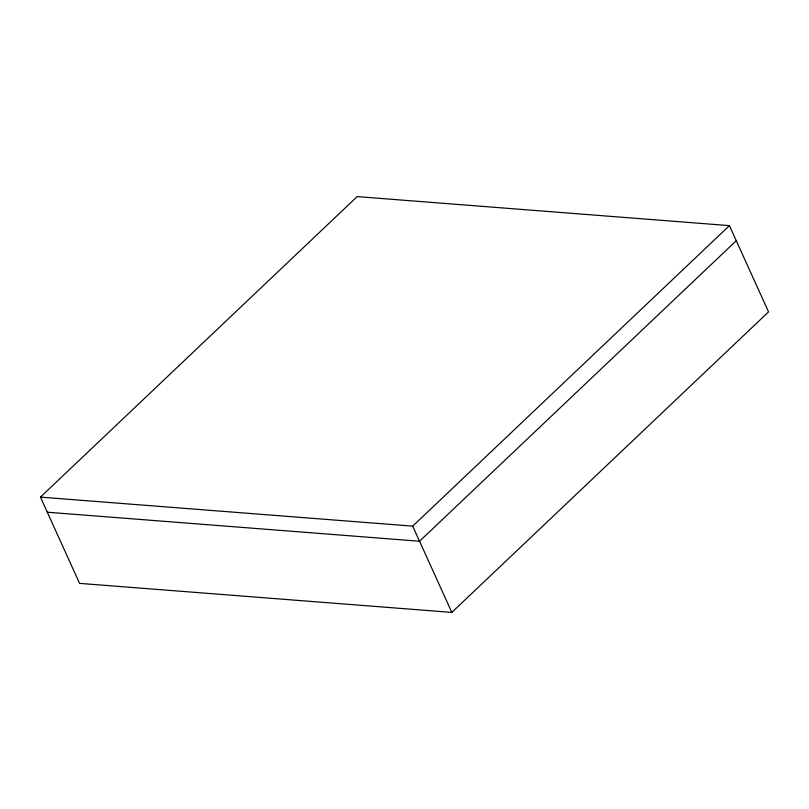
<?xml version="1.0" encoding="UTF-8"?>
<svg xmlns="http://www.w3.org/2000/svg" width="809" height="809" viewBox="0 0 809 809"><rect width="100%" height="100%" fill="white"/><g stroke="black" fill="none" stroke-linecap="round" stroke-linejoin="round"><path stroke-width="1.21" d="M40.45 497.12L357.173 196.597L729.425 225.63L768.55 311.88L451.827 612.403L79.575 583.37L40.45 497.12L412.701 526.143L729.425 225.63M736.271 240.728L419.547 541.241L47.296 512.208M412.701 526.143L451.827 612.403"/></g></svg>
